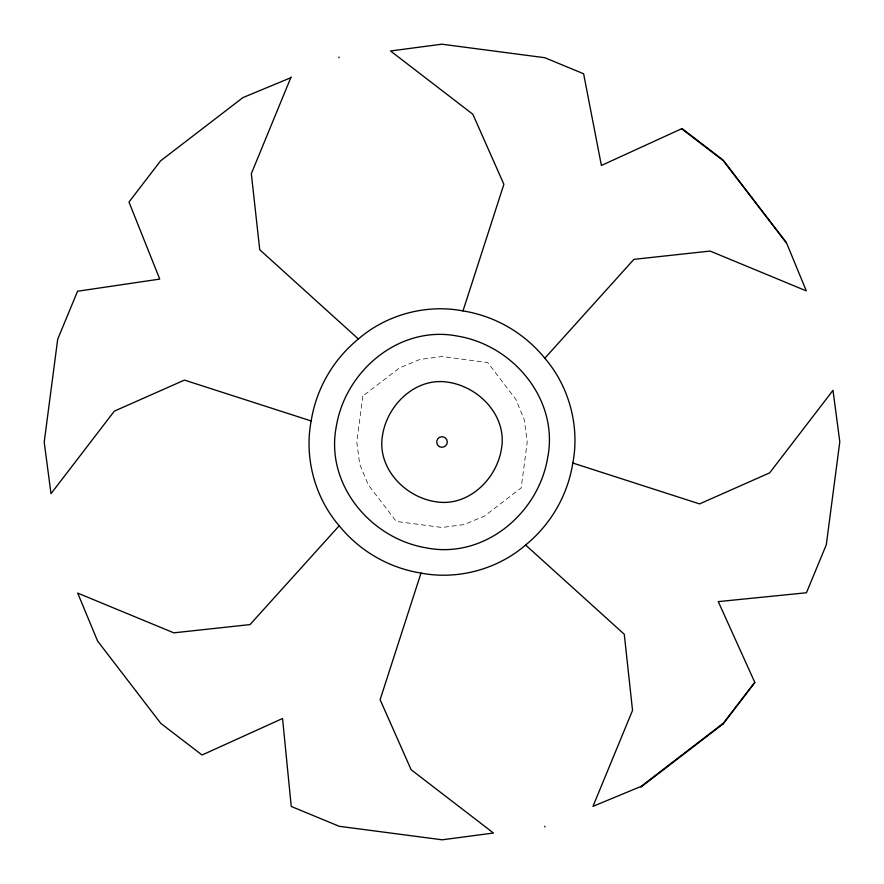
<?xml version="1.0" encoding="UTF-8"?>
<svg xmlns="http://www.w3.org/2000/svg" width="884" height="884" viewBox="0 0 884 884"><rect width="100%" height="100%" fill="white"/><g stroke="black" fill="none" stroke-linecap="round" stroke-linejoin="round"><path stroke-width="0.66" stroke-dasharray="4.42 3.31" d="M362.816 396.109L356.782 442L359.7 464.144L368.219 484.775L396.308 521.438L442 527.472L464.034 524.566L484.576 516.035L521.184 487.891L527.218 442L524.3 419.856L515.781 399.225L487.692 362.562L442 356.528L419.966 359.434L399.424 367.965L362.816 396.109"/><path stroke-width="1.33" d="M311.168 420.961C304.129 457.592 314.803 497.548 339.191 525.759A132.445 132.445 0 0 0 421.005 573.086C457.569 580.136 497.471 569.418 525.604 545.008A132.832 132.832 0 0 0 572.832 463.039C579.871 426.408 569.197 386.452 544.809 358.241A132.445 132.445 0 0 0 462.995 310.914C426.431 303.864 386.529 314.582 358.396 338.992A132.832 132.832 0 0 0 311.168 420.961L184.436 380.098L114.323 411.148L51.007 493.67L44.2 442.188L57.703 339.224L77.549 291.245L159.739 279.09L128.987 202.06L160.579 160.844L242.934 97.594L290.77 77.748M544.809 358.241L633.905 259.355L710.095 251.056L806.307 290.891L786.462 242.746L723.256 160.203L682.061 128.545L601.396 165.463L583.617 73.77L544.776 57.703L441.812 44.2L390.529 50.974L472.852 114.257L503.88 184.314L462.995 310.914M421.005 573.086L380.12 699.686L411.148 769.743L493.471 833.026L442.188 839.8L339.224 826.297L291.245 806.451L282.548 718.504L202.06 755.013L160.844 723.421L97.594 641.066L77.693 593.109L173.805 632.834L250.017 624.59L339.191 525.759M291.09 76.974L251.332 173.662L259.73 249.741L358.396 338.992M754.748 682.282L723.421 723.156L641.066 786.406L592.976 806.352L632.535 710.393L624.27 634.259L525.604 545.008M640.812 786.517L640.878 787.125L723.256 723.797L754.859 682.525L718.272 601.617L806.451 592.755L826.297 544.776L839.8 441.812L832.993 390.33L769.677 472.852L699.564 503.902L572.832 463.039M722.195 724.095L722.946 723.521M338.859 57.803L339.058 57.062M722.692 723.709L723.256 723.797M681.619 128.744L723.156 160.579L786.406 242.934M544.765 826.242L544.942 826.938M336.395 425.989C324.793 483.603 370.042 538.367 426.022 547.815C483.67 559.439 538.234 513.936 547.605 458.011C559.207 400.397 513.958 345.633 457.978 336.185C400.33 324.561 345.766 370.064 336.395 425.989M382.551 435.16C376.728 467.603 404.397 496.786 435.215 501.659C467.669 507.46 496.62 479.592 501.449 448.84C507.272 416.397 479.603 387.214 448.785 382.341C416.331 376.54 387.38 404.408 382.551 435.16M439.359 446.575A5.282 5.282 0 0 0 447.282 442A5.282 5.282 0 0 0 439.359 437.425A5.282 5.282 0 0 0 439.359 446.575"/></g></svg>
